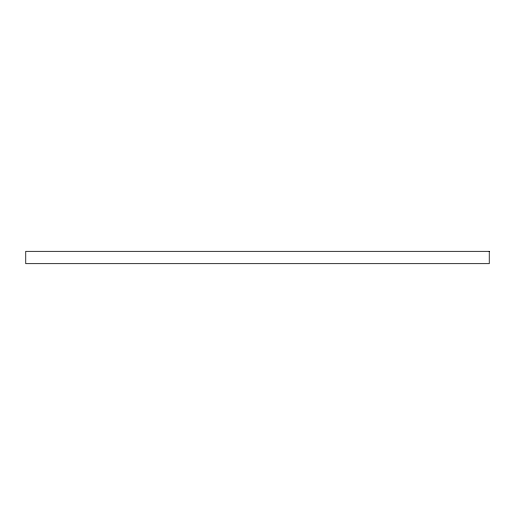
<?xml version="1.0" encoding="UTF-8"?>
<svg xmlns="http://www.w3.org/2000/svg" width="515" height="515" viewBox="0 0 515 515"><rect width="100%" height="100%" fill="white"/><g stroke="black" fill="none" stroke-linecap="round" stroke-linejoin="round"><path stroke-width="0.77" d="M489.25 251.32L25.75 251.32L25.75 263.68L489.25 263.68L489.25 251.32"/></g></svg>
